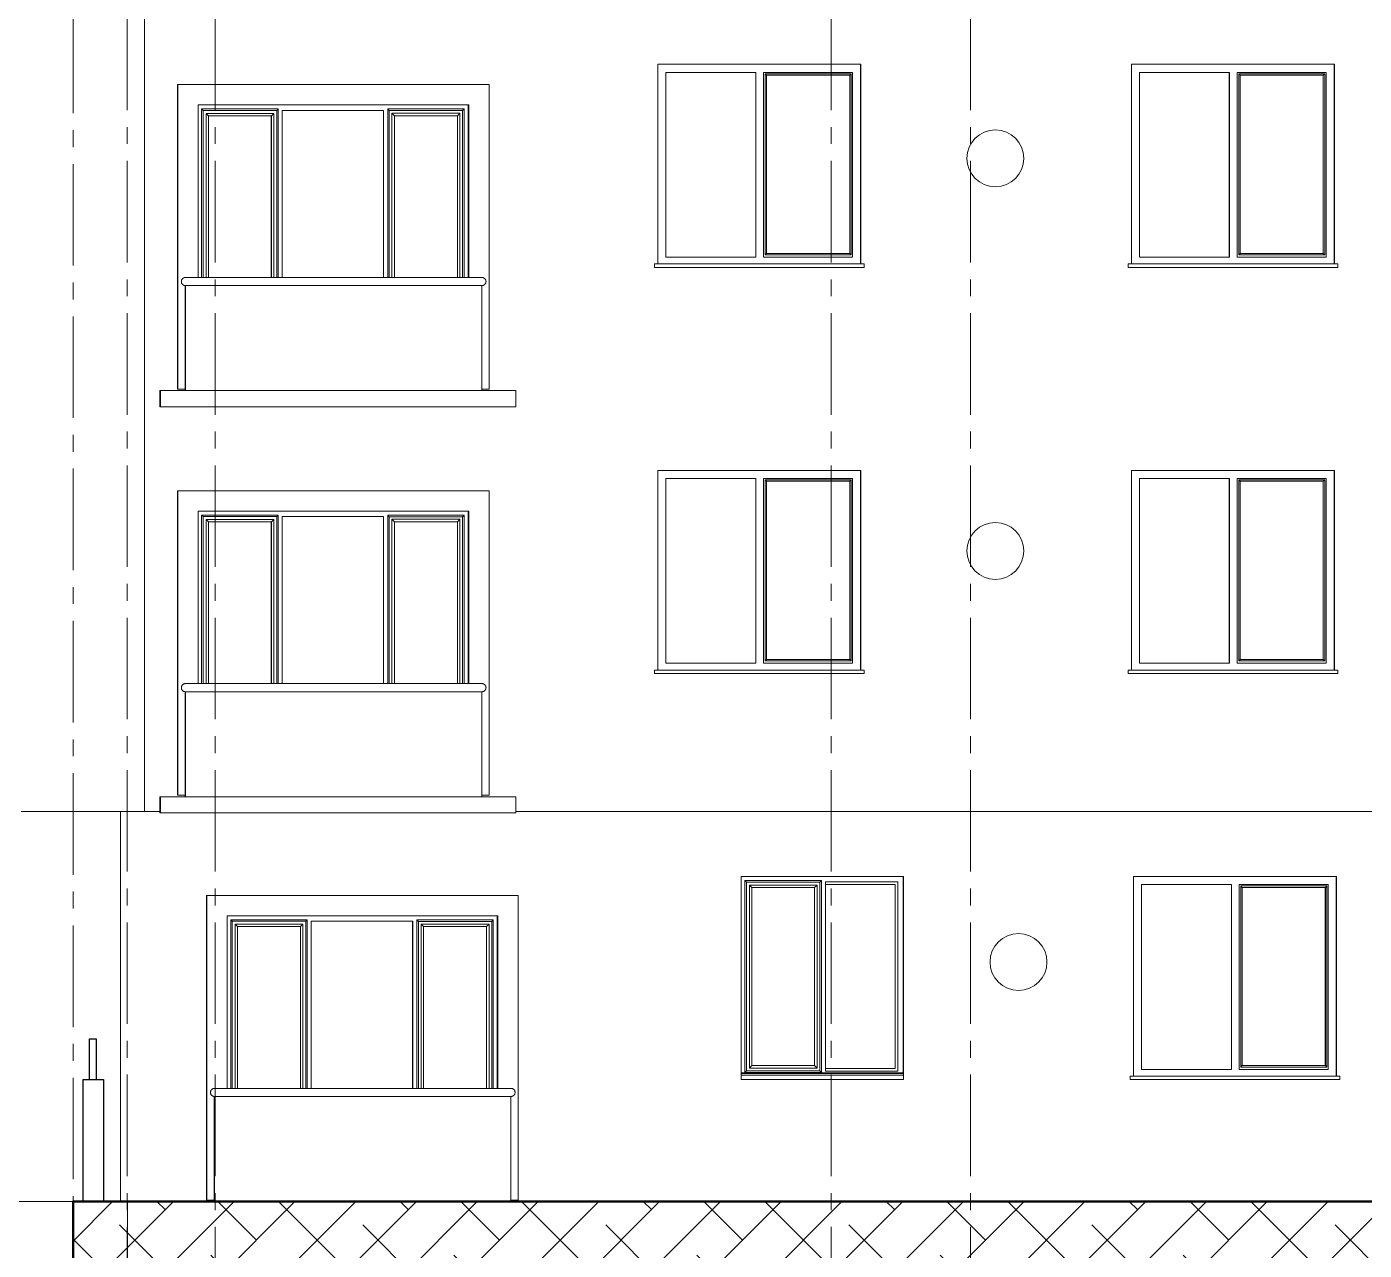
# Model space of a CAD drawing. Header units: millimetres. Extents: x 1373 to 40779, y 1939 to 6439.
# Drawn here: x 35168 to 36156, y 3540 to 4444 of the extents above; entities that cross this region are included whole.
import ezdxf

# ---------------------------------------------------------------- set-up
doc = ezdxf.new("R2010")
doc.units = ezdxf.units.MM
doc.linetypes.add('DASHDOTX2', pattern=[50.8, 25.4, -12.7, 0, -12.7])
doc.linetypes.add('IMPORT-CENTER2', pattern=[112.5, 75, -12.5, 12.5, -12.5])
for name, color, linetype, lineweight in [('A-DETL', 6, 'Continuous', 30), ('A-FLOR', 192, 'Continuous', 30), ('A-GLAZ', 151, 'Continuous', 18), ('A-WALL', 20, 'Continuous', 9), ('HESAPLAMALAR', 2, 'Continuous', 30), ('kest', 4, 'DASHDOTX2', 50), ('S-GRID', 252, 'IMPORT-CENTER2', 5)]:
    doc.layers.add(name, color=color, linetype=linetype, lineweight=lineweight)
doc.layers.add('Çember', color=7, linetype='Continuous')

msp = doc.modelspace()

# ---------------------------------------------------------------- hatches: boundary and pattern name
at = {"layer": 'A-DETL', "lineweight": 25}
h = msp.add_hatch(dxfattribs=at)
h.set_pattern_fill('ANSI38', color=8, scale=10)
h.paths.add_polyline_path([(33470.3, 3525.76), (33470.3, 3020.94), (36761.79, 3020.94), (36761.79, 3575.76), (35201.89, 3575.76), (35201.89, 3275.76), (33951.27, 3525.76)])

# ---------------------------------------------------------------- linework, layer by layer
at = {"layer": 'A-FLOR', "color": 1, "lineweight": 20}
for p, q in [((35241.95, 3863.76), (35241.95, 3875.76)), ((35266.03, 3863.76), (35163.51, 3863.76)), ((36376.94, 3863.76), (35528.99, 3863.76))]:
    msp.add_line(p, q, dxfattribs=at)
at = {"layer": 'A-GLAZ'}
for p, q in [((35639.84, 4273.26), (35639.84, 4409.76)), ((35639.84, 4409.76), (35706.33, 4409.76)), ((35706.29, 4273.26), (35706.29, 4409.76)), ((35706.33, 4409.76), (35706.33, 4273.26)), ((35712.13, 4273.26), (35712.13, 4409.76)), ((35712.13, 4409.76), (35777.81, 4409.76)), ((35713.28, 4408.77), (35713.28, 4275.04)), ((35713.28, 4408.77), (35776.79, 4408.77)), ((35714.26, 4407.76), (35713.28, 4408.77)), ((35714.26, 4276.06), (35714.26, 4407.76)), ((35714.26, 4407.76), (35775.75, 4407.76)), ((35775.72, 4407.76), (35775.72, 4276.06)), ((35776.79, 4408.77), (35775.75, 4407.76)), ((35775.75, 4407.76), (35775.75, 4276.06)), ((35776.79, 4275.04), (35776.79, 4408.77)), ((35777.78, 4273.26), (35777.78, 4409.76)), ((35777.81, 4409.76), (35777.81, 4273.26)), ((35783.81, 4268.37), (35783.81, 4415.76)), ((35989.77, 4273.26), (35989.77, 4409.76)), ((35989.77, 4409.76), (36056.26, 4409.76)), ((36056.23, 4273.26), (36056.23, 4409.76)), ((36056.26, 4409.76), (36056.26, 4273.26)), ((36062.06, 4273.26), (36062.06, 4409.76)), ((36062.06, 4409.76), (36127.75, 4409.76)), ((36063.21, 4408.77), (36063.21, 4275.04)), ((36063.21, 4408.77), (36126.73, 4408.77)), ((36064.2, 4407.76), (36063.21, 4408.77)), ((36064.2, 4276.06), (36064.2, 4407.76)), ((36064.2, 4407.76), (36125.68, 4407.76)), ((36125.66, 4407.76), (36125.66, 4276.06)), ((36126.73, 4408.77), (36125.68, 4407.76)), ((36125.68, 4407.76), (36125.68, 4276.06)), ((36126.73, 4275.04), (36126.73, 4408.77)), ((36127.71, 4273.26), (36127.71, 4409.76)), ((36127.75, 4409.76), (36127.75, 4273.26)), ((36133.75, 4268.37), (36133.75, 4415.76)), ((35279.02, 4175.76), (35279.02, 4400.76)), ((35279.02, 4400.76), (35279.3, 4400.76)), ((35509.25, 4400.76), (35279.3, 4400.76)), ((35279.3, 4400.76), (35279.3, 4175.76)), ((35509.25, 4175.76), (35509.25, 4400.76)), ((35294.3, 4258.29), (35294.3, 4385.76)), ((35294.3, 4385.76), (35494.26, 4385.76)), ((35296.93, 4382.76), (35296.92, 4382.76)), ((35296.92, 4382.76), (35296.92, 4258.28)), ((35296.93, 4258.28), (35296.93, 4382.76)), ((35298.02, 4381.68), (35296.93, 4382.76)), ((35296.93, 4382.76), (35353.42, 4382.76)), ((35298.02, 4258.28), (35298.02, 4381.68)), ((35352.36, 4381.68), (35298.02, 4381.68)), ((35301.93, 4377.76), (35300.2, 4379.5)), ((35300.2, 4379.5), (35300.2, 4258.28)), ((35350.18, 4379.5), (35300.2, 4379.5)), ((35350.18, 4379.5), (35348.42, 4377.76)), ((35350.18, 4258.29), (35350.18, 4379.5)), ((35353.42, 4382.76), (35352.36, 4381.68)), ((35352.36, 4381.68), (35352.36, 4258.29)), ((35353.42, 4382.76), (35353.42, 4258.29)), ((35356.41, 4258.29), (35356.41, 4381.76)), ((35356.41, 4381.76), (35431.4, 4381.76)), ((35431.32, 4381.76), (35431.32, 4258.29)), ((35431.4, 4381.76), (35431.4, 4258.29)), ((35434.4, 4258.29), (35434.4, 4382.76)), ((35434.4, 4382.76), (35434.41, 4382.76)), ((35434.41, 4382.76), (35490.9, 4382.76)), ((35434.41, 4258.29), (35434.41, 4382.76)), ((35434.41, 4382.76), (35435.58, 4381.6)), ((35435.58, 4381.6), (35489.74, 4381.6)), ((35435.58, 4381.6), (35435.58, 4258.29)), ((35487.79, 4379.64), (35437.54, 4379.64)), ((35437.54, 4258.29), (35437.54, 4379.64)), ((35437.54, 4379.64), (35439.41, 4377.76)), ((35485.9, 4377.76), (35487.79, 4379.64)), ((35487.79, 4258.29), (35487.79, 4379.64)), ((35489.74, 4381.6), (35490.9, 4382.76)), ((35489.74, 4381.6), (35489.74, 4258.29)), ((35490.9, 4382.76), (35490.9, 4258.29)), ((35493.88, 4385.76), (35493.88, 4258.29)), ((35493.98, 4258.29), (35493.98, 4385.76)), ((35494.26, 4385.76), (35494.26, 4258.29)), ((35301.93, 4377.76), (35301.93, 4258.28)), ((35348.42, 4377.76), (35301.93, 4377.76)), ((35348.39, 4377.76), (35348.39, 4258.29)), ((35348.42, 4258.29), (35348.42, 4377.76)), ((35485.9, 4377.76), (35439.41, 4377.76)), ((35439.41, 4377.76), (35439.41, 4258.29)), ((35485.86, 4377.76), (35485.86, 4258.29)), ((35485.9, 4258.29), (35485.9, 4377.76)), ((35706.33, 4273.26), (35639.84, 4273.26)), ((35777.81, 4273.26), (35712.13, 4273.26)), ((35713.28, 4275.04), (35714.26, 4276.06)), ((35713.28, 4275.04), (35776.79, 4275.04)), ((35775.75, 4276.06), (35714.26, 4276.06)), ((35776.79, 4275.04), (35775.75, 4276.06)), ((36056.26, 4273.26), (35989.77, 4273.26)), ((36127.75, 4273.26), (36062.06, 4273.26)), ((36063.21, 4275.04), (36064.2, 4276.06)), ((36063.21, 4275.04), (36126.73, 4275.04)), ((36125.68, 4276.06), (36064.2, 4276.06)), ((36126.73, 4275.04), (36125.68, 4276.06)), ((35631.46, 4268.26), (35631.5, 4268.26)), ((35631.46, 4268.26), (35631.46, 4265.76)), ((35631.5, 4265.76), (35631.46, 4265.76)), ((35631.5, 4268.26), (35786.47, 4268.26)), ((35631.5, 4265.76), (35631.5, 4268.26)), ((35786.47, 4265.76), (35631.5, 4265.76)), ((35786.47, 4268.26), (35786.47, 4265.76)), ((35981.39, 4268.26), (35981.44, 4268.26)), ((35981.39, 4268.26), (35981.39, 4265.76)), ((35981.44, 4265.76), (35981.39, 4265.76)), ((35981.44, 4268.26), (36136.41, 4268.26)), ((35981.44, 4265.76), (35981.44, 4268.26)), ((36136.41, 4265.76), (35981.44, 4265.76)), ((36136.41, 4268.26), (36136.41, 4265.76)), ((35284.88, 4258.29), (35284.45, 4258.29)), ((35284.45, 4252.29), (35284.88, 4252.29)), ((35284.73, 4174.76), (35284.73, 4252.31)), ((35503.97, 4258.29), (35284.88, 4258.29)), ((35284.88, 4252.39), (35284.88, 4174.76)), ((35284.88, 4252.29), (35503.97, 4252.29)), ((35503.97, 4258.29), (35503.55, 4258.29)), ((35503.55, 4252.29), (35503.97, 4252.29)), ((35503.97, 4252.39), (35503.97, 4174.76)), ((35266.03, 4174.76), (35266.54, 4174.76)), ((35266.03, 4174.76), (35266.03, 4162.76)), ((35266.54, 4174.76), (35528.99, 4174.76)), ((35266.54, 4162.76), (35266.54, 4174.76)), ((35279.3, 4175.76), (35279.02, 4175.76)), ((35279.3, 4175.76), (35284.73, 4175.76)), ((35503.97, 4175.76), (35509.25, 4175.76)), ((35528.99, 4162.76), (35528.99, 4174.76)), ((35266.54, 4162.76), (35266.03, 4162.76)), ((35528.99, 4162.76), (35266.54, 4162.76)), ((35783.81, 3968.26), (35783.81, 4115.76)), ((36133.75, 3968.26), (36133.75, 4115.76)), ((35639.84, 3973.26), (35639.84, 4109.76)), ((35639.84, 4109.76), (35706.33, 4109.76)), ((35706.29, 3973.26), (35706.29, 4109.76)), ((35706.33, 4109.76), (35706.33, 3973.26)), ((35712.13, 3973.26), (35712.13, 4109.76)), ((35712.13, 4109.76), (35777.81, 4109.76)), ((35713.28, 4108.77), (35713.28, 3975.04)), ((35713.28, 4108.77), (35776.79, 4108.77)), ((35714.26, 4107.76), (35713.28, 4108.77)), ((35714.26, 3976.06), (35714.26, 4107.76)), ((35714.26, 4107.76), (35775.75, 4107.76)), ((35775.72, 4107.76), (35775.72, 3976.06)), ((35776.79, 4108.77), (35775.75, 4107.76)), ((35775.75, 4107.76), (35775.75, 3976.06)), ((35776.79, 3975.04), (35776.79, 4108.77)), ((35777.78, 3973.26), (35777.78, 4109.76)), ((35777.81, 4109.76), (35777.81, 3973.26)), ((35989.77, 3973.26), (35989.77, 4109.76)), ((35989.77, 4109.76), (36056.26, 4109.76)), ((36056.23, 3973.26), (36056.23, 4109.76)), ((36056.26, 4109.76), (36056.26, 3973.26)), ((36062.06, 3973.26), (36062.06, 4109.76)), ((36062.06, 4109.76), (36127.75, 4109.76)), ((36063.21, 4108.77), (36063.21, 3975.04)), ((36063.21, 4108.77), (36126.73, 4108.77)), ((36064.2, 4107.76), (36063.21, 4108.77)), ((36064.2, 3976.06), (36064.2, 4107.76)), ((36064.2, 4107.76), (36125.68, 4107.76)), ((36125.66, 4107.76), (36125.66, 3976.06)), ((36126.73, 4108.77), (36125.68, 4107.76)), ((36125.68, 4107.76), (36125.68, 3976.06)), ((36126.73, 3975.04), (36126.73, 4108.77)), ((36127.71, 3973.26), (36127.71, 4109.76)), ((36127.75, 4109.76), (36127.75, 3973.26)), ((35279.02, 3875.76), (35279.02, 4100.76)), ((35279.02, 4100.76), (35279.3, 4100.76)), ((35509.25, 4100.76), (35279.3, 4100.76)), ((35279.3, 4100.76), (35279.3, 3875.76)), ((35509.25, 3875.76), (35509.25, 4100.76)), ((35294.3, 3958.29), (35294.3, 4085.76)), ((35294.3, 4085.76), (35494.26, 4085.76)), ((35296.93, 4082.76), (35296.92, 4082.76)), ((35296.92, 4082.76), (35296.92, 3958.28)), ((35296.93, 3958.28), (35296.93, 4082.76)), ((35298.02, 4081.68), (35296.93, 4082.76)), ((35296.93, 4082.76), (35353.42, 4082.76)), ((35298.02, 3958.28), (35298.02, 4081.68)), ((35352.36, 4081.68), (35298.02, 4081.68)), ((35353.42, 4082.76), (35352.36, 4081.68)), ((35352.36, 4081.68), (35352.36, 3958.29)), ((35353.42, 4082.76), (35353.42, 3958.29)), ((35356.41, 3958.29), (35356.41, 4081.76)), ((35356.41, 4081.76), (35431.4, 4081.76)), ((35431.32, 4081.76), (35431.32, 3958.29)), ((35431.4, 4081.76), (35431.4, 3958.29)), ((35434.4, 3958.29), (35434.4, 4082.76)), ((35434.4, 4082.76), (35434.41, 4082.76)), ((35434.41, 4082.76), (35490.9, 4082.76)), ((35434.41, 3958.29), (35434.41, 4082.76)), ((35434.41, 4082.76), (35435.58, 4081.6)), ((35435.58, 4081.6), (35489.74, 4081.6)), ((35435.58, 4081.6), (35435.58, 3958.29)), ((35489.74, 4081.6), (35490.9, 4082.76)), ((35489.74, 4081.6), (35489.74, 3958.29)), ((35490.9, 4082.76), (35490.9, 3958.29)), ((35493.88, 4085.76), (35493.88, 3958.29)), ((35493.98, 3958.29), (35493.98, 4085.76)), ((35494.26, 4085.76), (35494.26, 3958.29)), ((35301.93, 4077.76), (35300.2, 4079.5)), ((35300.2, 4079.5), (35300.2, 3958.28)), ((35350.18, 4079.5), (35300.2, 4079.5)), ((35301.93, 4077.76), (35301.93, 3958.28)), ((35348.42, 4077.76), (35301.93, 4077.76)), ((35348.39, 4077.76), (35348.39, 3958.29)), ((35350.18, 4079.5), (35348.42, 4077.76)), ((35348.42, 3958.29), (35348.42, 4077.76)), ((35350.18, 3958.29), (35350.18, 4079.5)), ((35487.79, 4079.64), (35437.54, 4079.64)), ((35437.54, 3958.29), (35437.54, 4079.64)), ((35437.54, 4079.64), (35439.41, 4077.76)), ((35485.9, 4077.76), (35439.41, 4077.76)), ((35439.41, 4077.76), (35439.41, 3958.29)), ((35485.86, 4077.76), (35485.86, 3958.29)), ((35485.9, 4077.76), (35487.79, 4079.64)), ((35485.9, 3958.29), (35485.9, 4077.76)), ((35487.79, 3958.29), (35487.79, 4079.64)), ((35706.33, 3973.26), (35639.84, 3973.26)), ((35777.81, 3973.26), (35712.13, 3973.26)), ((35713.28, 3975.04), (35714.26, 3976.06)), ((35713.28, 3975.04), (35776.79, 3975.04)), ((35775.75, 3976.06), (35714.26, 3976.06)), ((35776.79, 3975.04), (35775.75, 3976.06)), ((36056.26, 3973.26), (35989.77, 3973.26)), ((36127.75, 3973.26), (36062.06, 3973.26)), ((36063.21, 3975.04), (36064.2, 3976.06)), ((36063.21, 3975.04), (36126.73, 3975.04)), ((36125.68, 3976.06), (36064.2, 3976.06)), ((36126.73, 3975.04), (36125.68, 3976.06)), ((35631.46, 3968.26), (35631.5, 3968.26)), ((35631.46, 3968.26), (35631.46, 3965.76)), ((35631.5, 3965.76), (35631.46, 3965.76)), ((35631.5, 3968.26), (35786.47, 3968.26)), ((35631.5, 3965.76), (35631.5, 3968.26)), ((35786.47, 3965.76), (35631.5, 3965.76)), ((35786.47, 3968.26), (35786.47, 3965.76)), ((35981.39, 3968.26), (35981.44, 3968.26)), ((35981.39, 3968.26), (35981.39, 3965.76)), ((35981.44, 3965.76), (35981.39, 3965.76)), ((35981.44, 3968.26), (36136.41, 3968.26)), ((35981.44, 3965.76), (35981.44, 3968.26)), ((36136.41, 3965.76), (35981.44, 3965.76)), ((36136.41, 3968.26), (36136.41, 3965.76)), ((35284.88, 3958.29), (35284.45, 3958.29)), ((35503.97, 3958.29), (35284.88, 3958.29)), ((35503.97, 3958.29), (35503.55, 3958.29)), ((35284.45, 3952.29), (35284.88, 3952.29)), ((35284.73, 3874.76), (35284.73, 3952.31)), ((35284.88, 3952.39), (35284.88, 3874.76)), ((35284.88, 3952.29), (35503.97, 3952.29)), ((35503.55, 3952.29), (35503.97, 3952.29)), ((35503.97, 3952.39), (35503.97, 3874.76)), ((35266.03, 3874.76), (35266.54, 3874.76)), ((35266.03, 3874.76), (35266.03, 3862.76)), ((35266.54, 3874.76), (35528.99, 3874.76)), ((35266.54, 3862.76), (35266.54, 3874.76)), ((35279.3, 3875.76), (35279.02, 3875.76)), ((35279.3, 3875.76), (35284.73, 3875.76)), ((35503.97, 3875.76), (35509.25, 3875.76)), ((35528.99, 3862.76), (35528.99, 3874.76)), ((35266.54, 3862.76), (35266.03, 3862.76)), ((35528.99, 3862.76), (35266.54, 3862.76)), ((35815.33, 3815.76), (35815.33, 3670.86)), ((36135.25, 3668.26), (36135.25, 3815.76)), ((35698.36, 3812.76), (35698.35, 3812.76)), ((35698.35, 3812.76), (35698.35, 3671.06)), ((35698.36, 3671.06), (35698.36, 3812.76)), ((35699.45, 3811.68), (35698.36, 3812.76)), ((35698.36, 3812.76), (35754.85, 3812.76)), ((35699.45, 3672.14), (35699.45, 3811.68)), ((35753.78, 3811.68), (35699.45, 3811.68)), ((35703.36, 3807.76), (35701.63, 3809.5)), ((35701.63, 3809.5), (35701.63, 3674.31)), ((35751.61, 3809.5), (35701.63, 3809.5)), ((35703.36, 3807.76), (35703.36, 3676.06)), ((35749.85, 3807.76), (35703.36, 3807.76)), ((35749.82, 3807.76), (35749.82, 3676.06)), ((35751.61, 3809.5), (35749.85, 3807.76)), ((35749.85, 3676.06), (35749.85, 3807.76)), ((35751.61, 3674.31), (35751.61, 3809.5)), ((35754.85, 3812.76), (35753.78, 3811.68)), ((35753.78, 3811.68), (35753.78, 3672.14)), ((35754.85, 3812.76), (35754.85, 3671.06)), ((35757.84, 3672.06), (35757.84, 3811.76)), ((35757.84, 3811.76), (35811.33, 3811.76)), ((35757.84, 3809.76), (35757.84, 3811.76)), ((35811.33, 3811.76), (35757.84, 3811.76)), ((35809.33, 3809.76), (35757.84, 3809.76)), ((35809.25, 3674.06), (35809.25, 3809.76)), ((35809.33, 3809.76), (35809.33, 3674.06)), ((35811.33, 3811.76), (35811.33, 3672.06)), ((35811.33, 3672.06), (35811.33, 3811.76)), ((35991.28, 3673.26), (35991.28, 3809.76)), ((35991.28, 3809.76), (36057.77, 3809.76)), ((36057.73, 3673.26), (36057.73, 3809.76)), ((36057.77, 3809.76), (36057.77, 3673.26)), ((36063.57, 3673.26), (36063.57, 3809.76)), ((36063.57, 3809.76), (36129.25, 3809.76)), ((36064.72, 3808.77), (36064.72, 3675.04)), ((36064.72, 3808.77), (36128.23, 3808.77)), ((36065.7, 3807.76), (36064.72, 3808.77)), ((36065.7, 3676.06), (36065.7, 3807.76)), ((36065.7, 3807.76), (36127.19, 3807.76)), ((36127.16, 3807.76), (36127.16, 3676.06)), ((36128.23, 3808.77), (36127.19, 3807.76)), ((36127.19, 3807.76), (36127.19, 3676.06)), ((36128.23, 3675.04), (36128.23, 3808.77)), ((36129.22, 3673.26), (36129.22, 3809.76)), ((36129.25, 3809.76), (36129.25, 3673.26)), ((35300.52, 3576.76), (35300.52, 3801.76)), ((35300.52, 3801.76), (35300.79, 3801.76)), ((35530.75, 3801.76), (35300.79, 3801.76)), ((35300.79, 3801.76), (35300.79, 3576.76)), ((35530.75, 3576.76), (35530.75, 3801.76)), ((35315.79, 3659.29), (35315.79, 3786.76)), ((35315.79, 3786.76), (35515.75, 3786.76)), ((35515.38, 3786.76), (35515.38, 3659.29)), ((35515.48, 3659.29), (35515.48, 3786.76)), ((35515.75, 3786.76), (35515.75, 3659.29)), ((35318.43, 3783.76), (35318.42, 3783.76)), ((35318.42, 3783.76), (35318.42, 3659.28)), ((35318.43, 3659.28), (35318.43, 3783.76)), ((35319.52, 3782.68), (35318.43, 3783.76)), ((35318.43, 3783.76), (35374.92, 3783.76)), ((35319.52, 3659.28), (35319.52, 3782.68)), ((35373.85, 3782.68), (35319.52, 3782.68)), ((35323.43, 3778.76), (35321.7, 3780.5)), ((35321.7, 3780.5), (35321.7, 3659.28)), ((35371.68, 3780.5), (35321.7, 3780.5)), ((35323.43, 3778.76), (35323.43, 3659.28)), ((35369.92, 3778.76), (35323.43, 3778.76)), ((35369.89, 3778.76), (35369.89, 3659.29)), ((35371.68, 3780.5), (35369.92, 3778.76)), ((35369.92, 3659.29), (35369.92, 3778.76)), ((35371.68, 3659.29), (35371.68, 3780.5)), ((35374.92, 3783.76), (35373.85, 3782.68)), ((35373.85, 3782.68), (35373.85, 3659.29)), ((35374.92, 3783.76), (35374.92, 3659.29)), ((35377.91, 3659.29), (35377.91, 3782.76)), ((35377.91, 3782.76), (35452.89, 3782.76)), ((35452.82, 3782.76), (35452.82, 3659.29)), ((35452.89, 3782.76), (35452.89, 3659.29)), ((35455.89, 3659.29), (35455.89, 3783.76)), ((35455.89, 3783.76), (35455.91, 3783.76)), ((35455.91, 3783.76), (35512.39, 3783.76)), ((35455.91, 3659.29), (35455.91, 3783.76)), ((35455.91, 3783.76), (35457.08, 3782.6)), ((35457.08, 3782.6), (35511.24, 3782.6)), ((35457.08, 3782.6), (35457.08, 3659.29)), ((35509.29, 3780.64), (35459.03, 3780.64)), ((35459.03, 3659.29), (35459.03, 3780.64)), ((35459.03, 3780.64), (35460.9, 3778.76)), ((35507.4, 3778.76), (35460.9, 3778.76)), ((35460.9, 3778.76), (35460.9, 3659.29)), ((35507.36, 3778.76), (35507.36, 3659.29)), ((35507.4, 3778.76), (35509.29, 3780.64)), ((35507.4, 3659.29), (35507.4, 3778.76)), ((35509.29, 3659.29), (35509.29, 3780.64)), ((35511.24, 3782.6), (35512.39, 3783.76)), ((35511.24, 3782.6), (35511.24, 3659.29)), ((35512.39, 3783.76), (35512.39, 3659.29)), ((35695.45, 3670.86), (35815.33, 3670.86)), ((35815.36, 3670.73), (35695.45, 3670.73)), ((35815.36, 3670.23), (35695.45, 3670.23)), ((35695.52, 3669.14), (35695.45, 3669.71)), ((35695.52, 3665.76), (35695.52, 3669.14)), ((35815.5, 3669.14), (35695.52, 3669.14)), ((35698.36, 3671.06), (35698.35, 3671.06)), ((35699.45, 3672.14), (35698.36, 3671.06)), ((35754.85, 3671.06), (35698.36, 3671.06)), ((35753.78, 3672.14), (35699.45, 3672.14)), ((35703.36, 3676.06), (35701.63, 3674.31)), ((35701.63, 3674.31), (35751.61, 3674.31)), ((35703.36, 3676.06), (35749.85, 3676.06)), ((35749.85, 3676.06), (35751.61, 3674.31)), ((35753.78, 3672.14), (35754.85, 3671.06)), ((35809.33, 3674.06), (35757.84, 3674.06)), ((35757.84, 3674.06), (35757.84, 3672.06)), ((35811.33, 3672.06), (35757.84, 3672.06)), ((35757.84, 3672.06), (35811.33, 3672.06)), ((35815.33, 3670.86), (35815.36, 3670.73)), ((35815.36, 3670.73), (35815.36, 3670.23)), ((35815.36, 3670.23), (35815.5, 3669.14)), ((35815.5, 3669.14), (35815.5, 3665.76)), ((35982.89, 3668.26), (35982.94, 3668.26)), ((35982.89, 3668.26), (35982.89, 3665.76)), ((35982.94, 3668.26), (36137.91, 3668.26)), ((35982.94, 3665.76), (35982.94, 3668.26)), ((36057.77, 3673.26), (35991.28, 3673.26)), ((36129.25, 3673.26), (36063.57, 3673.26)), ((36064.72, 3675.04), (36065.7, 3676.06)), ((36064.72, 3675.04), (36128.23, 3675.04)), ((36127.19, 3676.06), (36065.7, 3676.06)), ((36128.23, 3675.04), (36127.19, 3676.06)), ((36137.91, 3668.26), (36137.91, 3665.76)), ((35306.37, 3659.29), (35305.95, 3659.29)), ((35525.47, 3659.29), (35306.37, 3659.29)), ((35525.47, 3659.29), (35525.05, 3659.29)), ((35815.5, 3665.76), (35695.52, 3665.76)), ((35982.94, 3665.76), (35982.89, 3665.76)), ((36137.91, 3665.76), (35982.94, 3665.76)), ((35305.95, 3653.29), (35306.37, 3653.29)), ((35306.22, 3575.76), (35306.22, 3653.31)), ((35306.37, 3653.39), (35306.37, 3575.76)), ((35306.37, 3653.29), (35525.47, 3653.29)), ((35525.05, 3653.29), (35525.47, 3653.29)), ((35525.47, 3653.39), (35525.47, 3575.76)), ((35300.79, 3576.76), (35300.52, 3576.76)), ((35300.79, 3576.76), (35306.22, 3576.76)), ((35525.47, 3576.76), (35530.75, 3576.76))]:
    msp.add_line(p, q, dxfattribs=at)
for points, knots in [([(35284.88, 4258.29), (35284.81, 4258.29), (35284.69, 4258.29), (35284.49, 4258.27), (35284.3, 4258.23), (35284.12, 4258.19), (35283.93, 4258.13), (35283.75, 4258.06), (35283.58, 4257.98), (35283.41, 4257.89), (35283.25, 4257.79), (35283.03, 4257.63), (35282.84, 4257.46), (35282.67, 4257.27), (35282.5, 4257.07), (35282.32, 4256.79), (35282.15, 4256.44), (35281.99, 4255.94), (35281.94, 4255.55), (35281.94, 4255.29)], [0.5, 0.5, 0.5, 0.5, 0.5208333, 0.5416667, 0.5625, 0.5833333, 0.6041667, 0.625, 0.6458333, 0.6666667, 0.6875, 0.7083333, 0.75, 0.7708333, 0.7916667, 0.8333333, 0.875, 0.9166667, 1, 1, 1, 1]), ([(35281.94, 4255.29), (35281.94, 4255.03), (35281.99, 4254.64), (35282.15, 4254.14), (35282.32, 4253.79), (35282.5, 4253.51), (35282.67, 4253.31), (35282.84, 4253.12), (35283.08, 4252.9), (35283.35, 4252.72), (35283.58, 4252.6), (35283.75, 4252.52), (35283.93, 4252.45), (35284.12, 4252.39), (35284.3, 4252.35), (35284.49, 4252.31), (35284.69, 4252.29), (35284.81, 4252.29), (35284.88, 4252.29)], [0, 0, 0, 0, 0.0833333, 0.125, 0.1666667, 0.2083333, 0.2291667, 0.25, 0.2916667, 0.3333333, 0.3541667, 0.375, 0.3958333, 0.4166667, 0.4375, 0.4583333, 0.4791667, 0.5, 0.5, 0.5, 0.5]), ([(35503.97, 4258.29), (35504.04, 4258.29), (35504.17, 4258.29), (35504.37, 4258.27), (35504.57, 4258.23), (35504.76, 4258.19), (35504.96, 4258.13), (35505.14, 4258.06), (35505.33, 4257.98), (35505.5, 4257.89), (35505.67, 4257.79), (35505.89, 4257.63), (35506.09, 4257.46), (35506.27, 4257.27), (35506.44, 4257.07), (35506.63, 4256.79), (35506.81, 4256.44), (35506.98, 4255.94), (35507.03, 4255.55), (35507.03, 4255.29)], [0.5, 0.5, 0.5, 0.5, 0.5208333, 0.5416667, 0.5625, 0.5833333, 0.6041667, 0.625, 0.6458333, 0.6666667, 0.6875, 0.7083333, 0.75, 0.7708333, 0.7916667, 0.8333333, 0.875, 0.9166667, 1, 1, 1, 1]), ([(35507.03, 4255.29), (35507.03, 4255.03), (35506.98, 4254.64), (35506.81, 4254.14), (35506.63, 4253.79), (35506.44, 4253.51), (35506.27, 4253.31), (35506.09, 4253.12), (35505.84, 4252.9), (35505.56, 4252.72), (35505.33, 4252.6), (35505.14, 4252.52), (35504.96, 4252.45), (35504.76, 4252.39), (35504.57, 4252.35), (35504.37, 4252.31), (35504.17, 4252.29), (35504.04, 4252.29), (35503.97, 4252.29)], [0, 0, 0, 0, 0.0833333, 0.125, 0.1666667, 0.2083333, 0.2291667, 0.25, 0.2916667, 0.3333333, 0.3541667, 0.375, 0.3958333, 0.4166667, 0.4375, 0.4583333, 0.4791667, 0.5, 0.5, 0.5, 0.5]), ([(35284.88, 3958.29), (35284.81, 3958.29), (35284.69, 3958.29), (35284.49, 3958.27), (35284.3, 3958.23), (35284.12, 3958.19), (35283.93, 3958.13), (35283.75, 3958.06), (35283.58, 3957.98), (35283.41, 3957.89), (35283.25, 3957.79), (35283.03, 3957.63), (35282.84, 3957.46), (35282.67, 3957.27), (35282.5, 3957.07), (35282.32, 3956.79), (35282.15, 3956.44), (35281.99, 3955.94), (35281.94, 3955.55), (35281.94, 3955.29)], [0.5, 0.5, 0.5, 0.5, 0.5208333, 0.5416667, 0.5625, 0.5833333, 0.6041667, 0.625, 0.6458333, 0.6666667, 0.6875, 0.7083333, 0.75, 0.7708333, 0.7916667, 0.8333333, 0.875, 0.9166667, 1, 1, 1, 1]), ([(35281.94, 3955.29), (35281.94, 3955.03), (35281.99, 3954.64), (35282.15, 3954.14), (35282.32, 3953.79), (35282.5, 3953.51), (35282.67, 3953.31), (35282.84, 3953.12), (35283.08, 3952.9), (35283.35, 3952.72), (35283.58, 3952.6), (35283.75, 3952.52), (35283.93, 3952.45), (35284.12, 3952.39), (35284.3, 3952.35), (35284.49, 3952.31), (35284.69, 3952.29), (35284.81, 3952.29), (35284.88, 3952.29)], [0, 0, 0, 0, 0.0833333, 0.125, 0.1666667, 0.2083333, 0.2291667, 0.25, 0.2916667, 0.3333333, 0.3541667, 0.375, 0.3958333, 0.4166667, 0.4375, 0.4583333, 0.4791667, 0.5, 0.5, 0.5, 0.5]), ([(35503.97, 3958.29), (35504.04, 3958.29), (35504.17, 3958.29), (35504.37, 3958.27), (35504.57, 3958.23), (35504.76, 3958.19), (35504.96, 3958.13), (35505.14, 3958.06), (35505.33, 3957.98), (35505.5, 3957.89), (35505.67, 3957.79), (35505.89, 3957.63), (35506.09, 3957.46), (35506.27, 3957.27), (35506.44, 3957.07), (35506.63, 3956.79), (35506.81, 3956.44), (35506.98, 3955.94), (35507.03, 3955.55), (35507.03, 3955.29)], [0.5, 0.5, 0.5, 0.5, 0.5208333, 0.5416667, 0.5625, 0.5833333, 0.6041667, 0.625, 0.6458333, 0.6666667, 0.6875, 0.7083333, 0.75, 0.7708333, 0.7916667, 0.8333333, 0.875, 0.9166667, 1, 1, 1, 1]), ([(35507.03, 3955.29), (35507.03, 3955.03), (35506.98, 3954.64), (35506.81, 3954.14), (35506.63, 3953.79), (35506.44, 3953.51), (35506.27, 3953.31), (35506.09, 3953.12), (35505.84, 3952.9), (35505.56, 3952.72), (35505.33, 3952.6), (35505.14, 3952.52), (35504.96, 3952.45), (35504.76, 3952.39), (35504.57, 3952.35), (35504.37, 3952.31), (35504.17, 3952.29), (35504.04, 3952.29), (35503.97, 3952.29)], [0, 0, 0, 0, 0.0833333, 0.125, 0.1666667, 0.2083333, 0.2291667, 0.25, 0.2916667, 0.3333333, 0.3541667, 0.375, 0.3958333, 0.4166667, 0.4375, 0.4583333, 0.4791667, 0.5, 0.5, 0.5, 0.5]), ([(35306.37, 3659.29), (35306.31, 3659.29), (35306.18, 3659.29), (35305.99, 3659.27), (35305.8, 3659.23), (35305.61, 3659.19), (35305.43, 3659.13), (35305.25, 3659.06), (35305.07, 3658.98), (35304.9, 3658.89), (35304.74, 3658.79), (35304.53, 3658.63), (35304.33, 3658.46), (35304.16, 3658.27), (35304, 3658.07), (35303.82, 3657.79), (35303.65, 3657.44), (35303.48, 3656.94), (35303.43, 3656.55), (35303.43, 3656.29)], [0.5, 0.5, 0.5, 0.5, 0.5208333, 0.5416667, 0.5625, 0.5833333, 0.6041667, 0.625, 0.6458333, 0.6666667, 0.6875, 0.7083333, 0.75, 0.7708333, 0.7916667, 0.8333333, 0.875, 0.9166667, 1, 1, 1, 1]), ([(35525.47, 3659.29), (35525.53, 3659.29), (35525.67, 3659.29), (35525.87, 3659.27), (35526.06, 3659.23), (35526.26, 3659.19), (35526.45, 3659.13), (35526.64, 3659.06), (35526.82, 3658.98), (35527, 3658.89), (35527.17, 3658.79), (35527.38, 3658.63), (35527.58, 3658.46), (35527.77, 3658.27), (35527.94, 3658.07), (35528.12, 3657.79), (35528.3, 3657.44), (35528.47, 3656.94), (35528.52, 3656.55), (35528.52, 3656.29)], [0.5, 0.5, 0.5, 0.5, 0.5208333, 0.5416667, 0.5625, 0.5833333, 0.6041667, 0.625, 0.6458333, 0.6666667, 0.6875, 0.7083333, 0.75, 0.7708333, 0.7916667, 0.8333333, 0.875, 0.9166667, 1, 1, 1, 1]), ([(35303.43, 3656.29), (35303.43, 3656.03), (35303.48, 3655.64), (35303.65, 3655.14), (35303.82, 3654.79), (35304, 3654.51), (35304.16, 3654.31), (35304.33, 3654.12), (35304.58, 3653.9), (35304.84, 3653.72), (35305.07, 3653.6), (35305.25, 3653.52), (35305.43, 3653.45), (35305.61, 3653.39), (35305.8, 3653.35), (35305.99, 3653.31), (35306.18, 3653.29), (35306.31, 3653.29), (35306.37, 3653.29)], [0, 0, 0, 0, 0.0833333, 0.125, 0.1666667, 0.2083333, 0.2291667, 0.25, 0.2916667, 0.3333333, 0.3541667, 0.375, 0.3958333, 0.4166667, 0.4375, 0.4583333, 0.4791667, 0.5, 0.5, 0.5, 0.5]), ([(35528.52, 3656.29), (35528.52, 3656.03), (35528.47, 3655.64), (35528.3, 3655.14), (35528.12, 3654.79), (35527.94, 3654.51), (35527.77, 3654.31), (35527.58, 3654.12), (35527.33, 3653.9), (35527.06, 3653.72), (35526.82, 3653.6), (35526.64, 3653.52), (35526.45, 3653.45), (35526.26, 3653.39), (35526.06, 3653.35), (35525.87, 3653.31), (35525.67, 3653.29), (35525.53, 3653.29), (35525.47, 3653.29)], [0, 0, 0, 0, 0.0833333, 0.125, 0.1666667, 0.2083333, 0.2291667, 0.25, 0.2916667, 0.3333333, 0.3541667, 0.375, 0.3958333, 0.4166667, 0.4375, 0.4583333, 0.4791667, 0.5, 0.5, 0.5, 0.5])]:
    msp.add_open_spline(points, degree=3, knots=knots, dxfattribs=at)
at = {"layer": 'A-WALL'}
for p, q in [((35254.66, 3863.76), (35254.66, 5063.76)), ((35633.95, 4415.76), (35783.93, 4415.76)), ((35633.95, 4268.37), (35633.95, 4415.76)), ((35783.93, 4415.76), (35783.93, 4268.37)), ((35983.89, 4415.76), (36133.86, 4415.76)), ((35983.89, 4268.37), (35983.89, 4415.76)), ((36133.86, 4415.76), (36133.86, 4268.37)), ((35493.98, 4385.76), (35493.98, 4258.29)), ((35633.95, 4115.76), (35783.93, 4115.76)), ((35633.95, 3968.26), (35633.95, 4115.76)), ((35783.93, 4115.76), (35783.93, 3968.26)), ((35983.89, 4115.76), (36133.86, 4115.76)), ((35983.89, 3968.26), (35983.89, 4115.76)), ((36133.86, 4115.76), (36133.86, 3968.26)), ((35493.98, 4085.76), (35493.98, 3958.29)), ((35236.95, 3863.76), (35236.95, 3575.76)), ((35236.95, 3575.76), (35236.95, 3863.76)), ((35695.45, 3665.76), (35695.45, 3815.76)), ((35695.45, 3815.76), (35815.42, 3815.76)), ((35815.42, 3815.76), (35815.42, 3669.71)), ((35985.39, 3668.26), (35985.39, 3815.76)), ((35985.39, 3815.76), (36135.36, 3815.76)), ((36135.36, 3815.76), (36135.36, 3668.26)), ((35515.48, 3786.76), (35515.48, 3659.29)), ((36578.99, 3575.76), (34156.89, 3575.76)), ((35242.02, 3575.76), (35242.02, 3275.76))]:
    msp.add_line(p, q, dxfattribs=at)
at = {"layer": 'HESAPLAMALAR', "color": 8}
for p, q in [((35214.1, 3665.76), (35214.1, 3695.76)), ((35214.1, 3695.76), (35219.1, 3695.76)), ((35219.1, 3695.76), (35219.1, 3665.76))]:
    msp.add_line(p, q, dxfattribs=at)
msp.add_lwpolyline([(35209.41, 3575.76), (35209.41, 3665.76), (35224.41, 3665.76), (35224.41, 3575.76)], dxfattribs=at)
at = {"layer": 'kest', "color": 3, "linetype": 'ByBlock'}
msp.add_lwpolyline([(35201.89, 3275.76), (35201.89, 3525.76), (35201.89, 3575.76), (36761.79, 3575.76)], dxfattribs=at)
at = {"layer": 'S-GRID', "lineweight": 18}
for p, q in [((35201.89, 2692.09), (35201.89, 5603)), ((35241.95, 2694.42), (35241.95, 5603)), ((35306.95, 2694.42), (35306.95, 5603)), ((35761.95, 2694.42), (35761.95, 5603)), ((35864.95, 2694.42), (35864.95, 5603))]:
    msp.add_line(p, q, dxfattribs=at)
at = {"layer": 'Çember', "color": 1, "linetype": 'Continuous', "lineweight": 5}
for centre in [(35883.35, 4346.27), (35883.35, 4056.32), (35900.44, 3752.64)]:
    msp.add_circle(centre, 21.02, dxfattribs=at)

doc.saveas('drawing.dxf')
